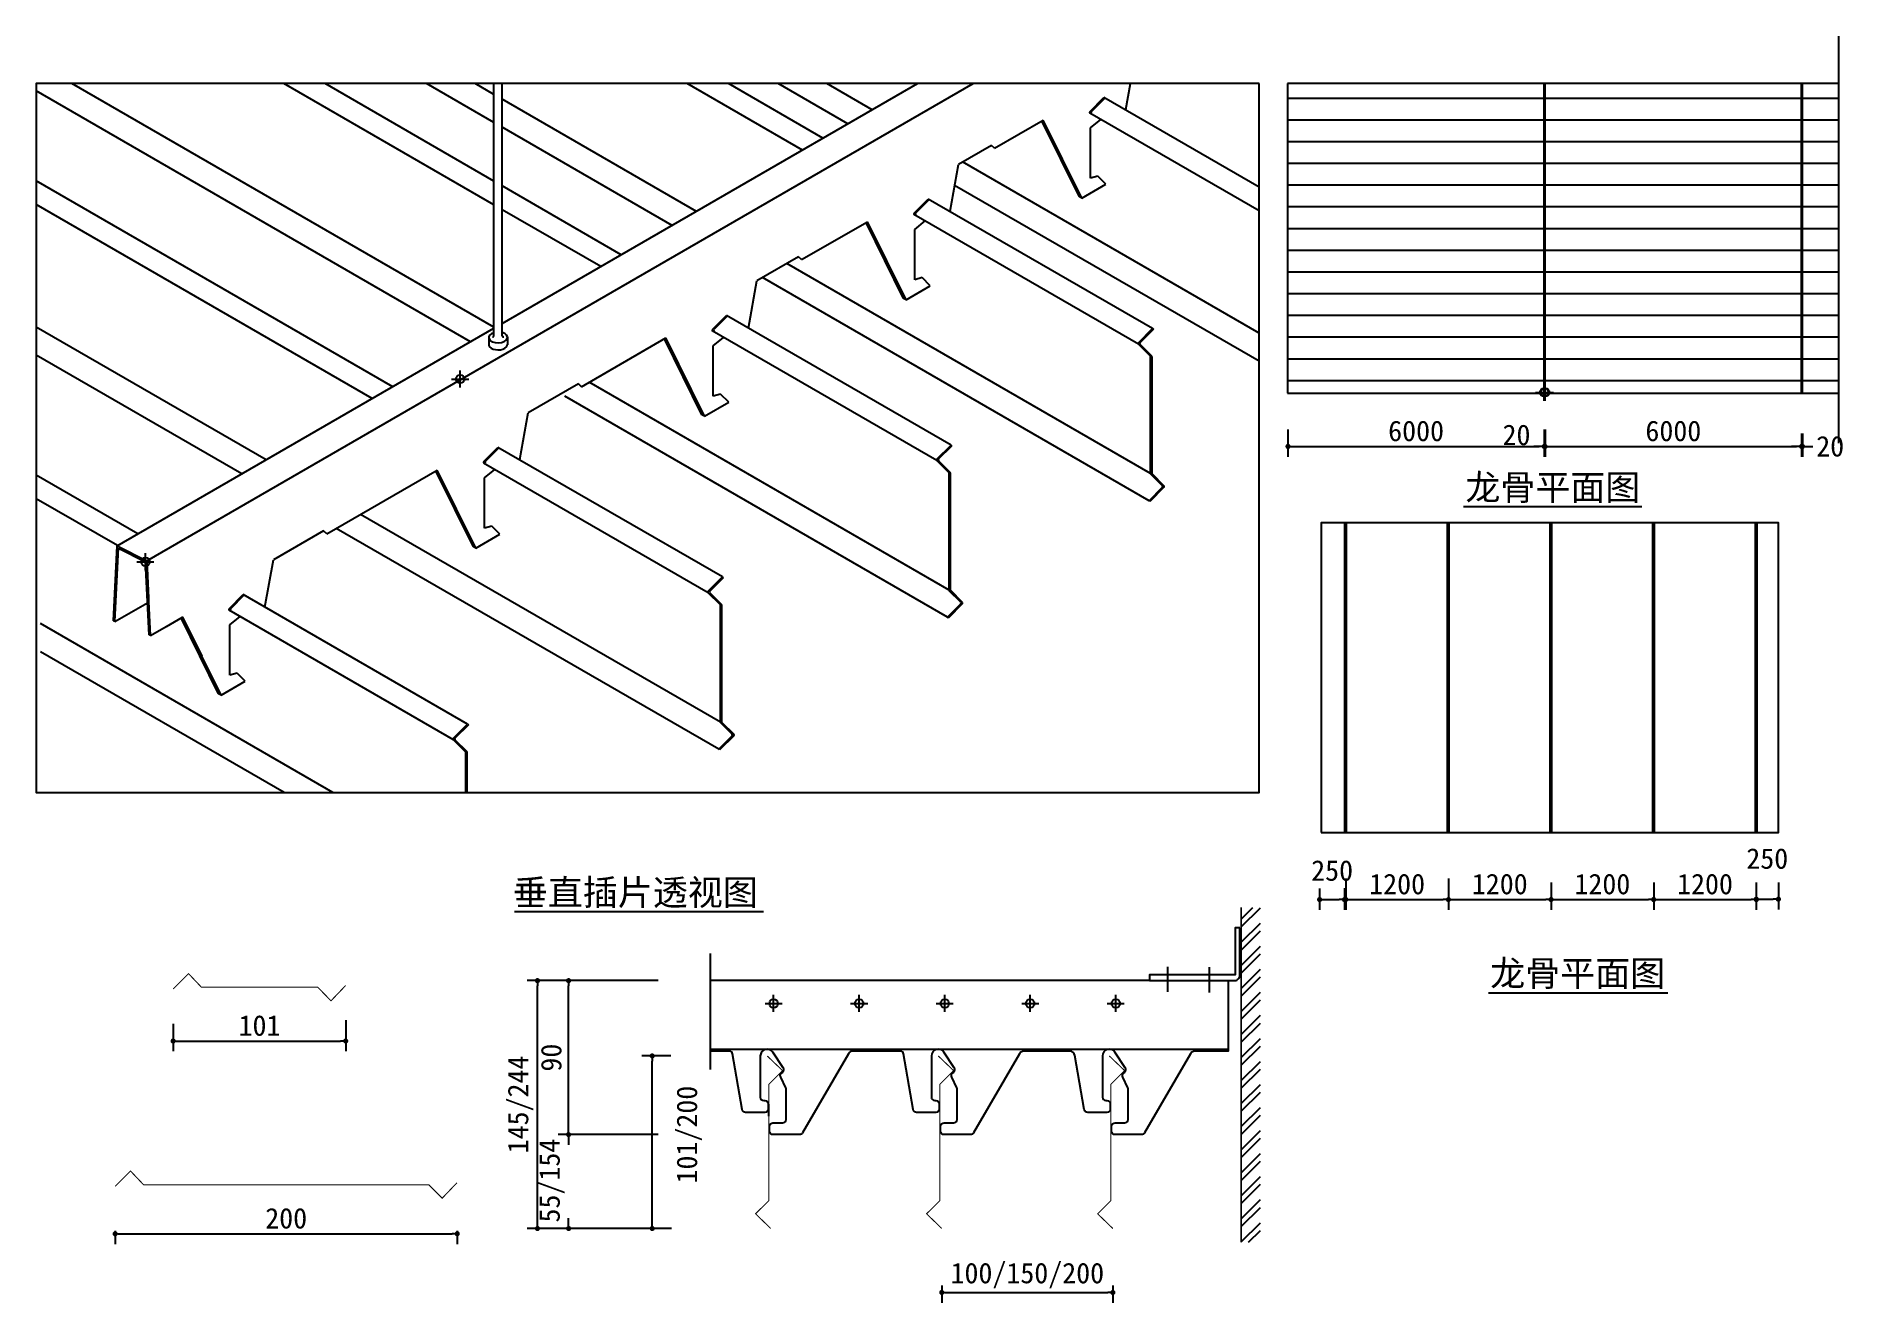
# Model space of a CAD drawing. Extents: x 26 to 1084, y 673 to 1414.
import ezdxf

# ---------------------------------------------------------------- set-up
doc = ezdxf.new("R2010")
doc.units = 0
doc.header["$MEASUREMENT"] = 0
doc.header["$PDMODE"] = 34
doc.header["$PDSIZE"] = 5
doc.layers.get('0').update_dxf_attribs({"linetype": 'CONTINUOUS'})
doc.layers.get('DEFPOINTS').update_dxf_attribs({"linetype": 'CONTINUOUS'})
for name, color, linetype in [('2', 2, 'CONTINUOUS'), ('3', 3, 'CONTINUOUS'), ('4', 4, 'CONTINUOUS'), ('7', 7, 'CONTINUOUS'), ('BH', 3, 'CONTINUOUS'), ('DIM', 3, 'CONTINUOUS'), ('TEXT', 3, 'CONTINUOUS')]:
    doc.layers.add(name, color=color, linetype=linetype)
doc.styles.add('HZ', font='')
doc.styles.get('HZ').set_extended_font_data('仿宋_GB2312')
doc.dimstyles.get("Standard").update_dxf_attribs({"dimscale": 6, "dimtxt": 2, "dimasz": 0.5, "dimexe": 1, "dimexo": 1, "dimgap": 0.5, "dimtad": 1, "dimdec": 0, "dimtxsty": 'HZ', "dimblk1": 'DOT', "dimblk2": 'DOT', "dimsah": 1, "dimcen": 0, "dimclrd": 256, "dimclre": 256, "dimclrt": 256, "dimazin": 3, "dimtfac": 0.5, "dimtdec": 0, "dimtmove": 0, "dimatfit": 3, "dimtolj": 1, "dimtzin": 0})

# ---------------------------------------------------------------- blocks, each defined once
blk = doc.blocks.new('_DOT')
at = {"color": 0, "linetype": 'BYBLOCK'}
blk.add_line((-0.5, 0), (-1, 0), dxfattribs=at)
at = {"color": 0, "linetype": 'BYBLOCK', "const_width": 0.5}
blk.add_lwpolyline([(-0.25, 0, 1), (0.25, 0, 1)], format="xyb", close=True, dxfattribs=at)
blk = doc.blocks.new('*D1')
at = {"linetype": 'BYBLOCK'}
for p, q in [((791.6, 921.6), (791.6, 903.2)), ((851.6, 921.6), (851.6, 903.2)), ((794.6, 909.2), (848.6, 909.2))]:
    blk.add_line(p, q, dxfattribs=at)
at = {"layer": 'DEFPOINTS', "color": 0, "linetype": 'BYBLOCK'}
for p in [(791.6, 927.6), (851.6, 927.6), (851.6, 909.2)]:
    blk.add_point(p, dxfattribs=at)
at = {"linetype": 'BYBLOCK', "xscale": 3, "yscale": 3, "zscale": 3, "rotation": 180}
blk.add_blockref('_DOT', (791.6, 909.2), dxfattribs=at)
at = {"linetype": 'BYBLOCK', "xscale": 3, "yscale": 3, "zscale": 3}
blk.add_blockref('_DOT', (851.6, 909.2), dxfattribs=at)
at = {"linetype": 'BYBLOCK', "insert": (821.6, 918.2), "char_height": 12, "attachment_point": 5, "style": 'HZ'}
blk.add_mtext('\\A1;1200', dxfattribs=at)
blk = doc.blocks.new('*D2')
at = {"linetype": 'BYBLOCK'}
for p, q in [((757.8, 1184.1), (757.8, 1168.1)), ((907.6, 1184.1), (907.6, 1168.1)), ((760.8, 1174.1), (904.6, 1174.1))]:
    blk.add_line(p, q, dxfattribs=at)
at = {"layer": 'DEFPOINTS', "color": 0, "linetype": 'BYBLOCK'}
for p in [(757.8, 1190.1), (907.6, 1190.1), (907.6, 1174.1)]:
    blk.add_point(p, dxfattribs=at)
at = {"linetype": 'BYBLOCK', "xscale": 3, "yscale": 3, "zscale": 3, "rotation": 180}
blk.add_blockref('_DOT', (757.8, 1174.1), dxfattribs=at)
at = {"linetype": 'BYBLOCK', "xscale": 3, "yscale": 3, "zscale": 3}
blk.add_blockref('_DOT', (907.6, 1174.1), dxfattribs=at)
at = {"linetype": 'BYBLOCK', "insert": (832.7, 1183.1), "char_height": 12, "attachment_point": 5, "style": 'HZ'}
blk.add_mtext('\\A1;6000', dxfattribs=at)
blk = doc.blocks.new('*D3')
at = {"linetype": 'BYBLOCK'}
for p, q in [((776.3, 915.6), (776.3, 903.2)), ((790.8, 915.8), (790.8, 903.2)), ((779.3, 909.2), (787.8, 909.2))]:
    blk.add_line(p, q, dxfattribs=at)
at = {"layer": 'DEFPOINTS', "color": 0, "linetype": 'BYBLOCK'}
for p in [(776.3, 921.6), (790.8, 921.8), (790.8, 909.2)]:
    blk.add_point(p, dxfattribs=at)
at = {"linetype": 'BYBLOCK', "xscale": 3, "yscale": 3, "zscale": 3, "rotation": 180}
blk.add_blockref('_DOT', (776.3, 909.2), dxfattribs=at)
at = {"linetype": 'BYBLOCK', "xscale": 3, "yscale": 3, "zscale": 3}
blk.add_blockref('_DOT', (790.8, 909.2), dxfattribs=at)
at = {"linetype": 'BYBLOCK', "insert": (783.6, 926.1), "char_height": 12, "attachment_point": 5, "style": 'HZ'}
blk.add_mtext('\\A1;250', dxfattribs=at)
blk = doc.blocks.new('*D4')
at = {"linetype": 'BYBLOCK'}
for p, q in [((1031.6, 919.1), (1031.6, 903.4)), ((1044.5, 919.1), (1044.5, 903.4)), ((1034.6, 909.4), (1041.5, 909.4))]:
    blk.add_line(p, q, dxfattribs=at)
at = {"layer": 'DEFPOINTS', "color": 0, "linetype": 'BYBLOCK'}
for p in [(1031.6, 925.1), (1044.5, 925.1), (1044.5, 909.4)]:
    blk.add_point(p, dxfattribs=at)
at = {"linetype": 'BYBLOCK', "xscale": 3, "yscale": 3, "zscale": 3, "rotation": 180}
blk.add_blockref('_DOT', (1031.6, 909.4), dxfattribs=at)
at = {"linetype": 'BYBLOCK', "xscale": 3, "yscale": 3, "zscale": 3}
blk.add_blockref('_DOT', (1044.5, 909.4), dxfattribs=at)
at = {"linetype": 'BYBLOCK', "insert": (1038, 933.1), "char_height": 12, "attachment_point": 5, "style": 'HZ'}
blk.add_mtext('\\A1;250', dxfattribs=at)
blk = doc.blocks.new('*D5')
at = {"linetype": 'BYBLOCK'}
for p, q in [((911.6, 919.1), (911.6, 903.2)), ((971.6, 919.1), (971.6, 903.2)), ((914.6, 909.2), (968.6, 909.2))]:
    blk.add_line(p, q, dxfattribs=at)
at = {"layer": 'DEFPOINTS', "color": 0, "linetype": 'BYBLOCK'}
for p in [(911.6, 925.1), (971.6, 925.1), (971.6, 909.2)]:
    blk.add_point(p, dxfattribs=at)
at = {"linetype": 'BYBLOCK', "xscale": 3, "yscale": 3, "zscale": 3, "rotation": 180}
blk.add_blockref('_DOT', (911.6, 909.2), dxfattribs=at)
at = {"linetype": 'BYBLOCK', "xscale": 3, "yscale": 3, "zscale": 3}
blk.add_blockref('_DOT', (971.6, 909.2), dxfattribs=at)
at = {"linetype": 'BYBLOCK', "insert": (941.6, 918.2), "char_height": 12, "attachment_point": 5, "style": 'HZ'}
blk.add_mtext('\\A1;1200', dxfattribs=at)
blk = doc.blocks.new('*D6')
at = {"linetype": 'BYBLOCK'}
for p, q in [((851.6, 919.1), (851.6, 903.2)), ((911.6, 919.1), (911.6, 903.2)), ((854.6, 909.2), (908.6, 909.2))]:
    blk.add_line(p, q, dxfattribs=at)
at = {"layer": 'DEFPOINTS', "color": 0, "linetype": 'BYBLOCK'}
for p in [(851.6, 925.1), (911.6, 925.1), (911.6, 909.2)]:
    blk.add_point(p, dxfattribs=at)
at = {"linetype": 'BYBLOCK', "xscale": 3, "yscale": 3, "zscale": 3, "rotation": 180}
blk.add_blockref('_DOT', (851.6, 909.2), dxfattribs=at)
at = {"linetype": 'BYBLOCK', "xscale": 3, "yscale": 3, "zscale": 3}
blk.add_blockref('_DOT', (911.6, 909.2), dxfattribs=at)
at = {"linetype": 'BYBLOCK', "insert": (881.6, 918.2), "char_height": 12, "attachment_point": 5, "style": 'HZ'}
blk.add_mtext('\\A1;1200', dxfattribs=at)
blk = doc.blocks.new('*D7')
at = {"linetype": 'BYBLOCK'}
for p, q in [((971.6, 919.1), (971.6, 903.2)), ((1031.6, 919.1), (1031.6, 903.2)), ((974.6, 909.2), (1028.6, 909.2))]:
    blk.add_line(p, q, dxfattribs=at)
at = {"layer": 'DEFPOINTS', "color": 0, "linetype": 'BYBLOCK'}
for p in [(971.6, 925.1), (1031.6, 925.1), (1031.6, 909.2)]:
    blk.add_point(p, dxfattribs=at)
at = {"linetype": 'BYBLOCK', "xscale": 3, "yscale": 3, "zscale": 3, "rotation": 180}
blk.add_blockref('_DOT', (971.6, 909.2), dxfattribs=at)
at = {"linetype": 'BYBLOCK', "xscale": 3, "yscale": 3, "zscale": 3}
blk.add_blockref('_DOT', (1031.6, 909.2), dxfattribs=at)
at = {"linetype": 'BYBLOCK', "insert": (1001.6, 918.2), "char_height": 12, "attachment_point": 5, "style": 'HZ'}
blk.add_mtext('\\A1;1200', dxfattribs=at)
blk = doc.blocks.new('*D8')
at = {"linetype": 'BYBLOCK'}
for p, q in [((908.1, 1184.1), (908.1, 1168.1)), ((1058.1, 1181.6), (1058.1, 1168.1)), ((911.1, 1174.1), (1055.1, 1174.1))]:
    blk.add_line(p, q, dxfattribs=at)
at = {"layer": 'DEFPOINTS', "color": 0, "linetype": 'BYBLOCK'}
for p in [(908.1, 1190.1), (1058.1, 1187.6), (1058.1, 1174.1)]:
    blk.add_point(p, dxfattribs=at)
at = {"linetype": 'BYBLOCK', "xscale": 3, "yscale": 3, "zscale": 3, "rotation": 180}
blk.add_blockref('_DOT', (908.1, 1174.1), dxfattribs=at)
at = {"linetype": 'BYBLOCK', "xscale": 3, "yscale": 3, "zscale": 3}
blk.add_blockref('_DOT', (1058.1, 1174.1), dxfattribs=at)
at = {"linetype": 'BYBLOCK', "insert": (983.1, 1183.1), "char_height": 12, "attachment_point": 5, "style": 'HZ'}
blk.add_mtext('\\A1;6000', dxfattribs=at)
blk = doc.blocks.new('*D9')
at = {"linetype": 'BYBLOCK'}
for p, q in [((907.6, 1181.6), (907.6, 1168.1)), ((908.1, 1175.2), (908.1, 1168.1)), ((904.6, 1174.1), (901.6, 1174.1)), ((908.1, 1174.1), (907.6, 1174.1)), ((908.1, 1174.1), (907.6, 1174.1)), ((911.1, 1174.1), (914.1, 1174.1))]:
    blk.add_line(p, q, dxfattribs=at)
at = {"layer": 'DEFPOINTS', "color": 0, "linetype": 'BYBLOCK'}
for p in [(907.6, 1187.6), (908.1, 1181.2), (907.6, 1174.1)]:
    blk.add_point(p, dxfattribs=at)
at = {"linetype": 'BYBLOCK', "xscale": 3, "yscale": 3, "zscale": 3}
blk.add_blockref('_DOT', (907.6, 1174.1), dxfattribs=at)
at = {"linetype": 'BYBLOCK', "xscale": 3, "yscale": 3, "zscale": 3, "rotation": 180}
blk.add_blockref('_DOT', (908.1, 1174.1), dxfattribs=at)
at = {"linetype": 'BYBLOCK', "insert": (891.4, 1180.8), "char_height": 12, "attachment_point": 5, "style": 'HZ'}
blk.add_mtext('\\A1;20', dxfattribs=at)
blk = doc.blocks.new('*D10')
at = {"linetype": 'BYBLOCK'}
for p, q in [((1058.1, 1175.2), (1058.1, 1168.1)), ((1058.6, 1181.6), (1058.6, 1168.1)), ((1055.1, 1174.1), (1052.1, 1174.1)), ((1058.1, 1174.1), (1058.6, 1174.1)), ((1058.1, 1174.1), (1058.6, 1174.1)), ((1061.6, 1174.1), (1064.6, 1174.1))]:
    blk.add_line(p, q, dxfattribs=at)
at = {"layer": 'DEFPOINTS', "color": 0, "linetype": 'BYBLOCK'}
for p in [(1058.6, 1187.6), (1058.1, 1181.2), (1058.6, 1174.1)]:
    blk.add_point(p, dxfattribs=at)
at = {"linetype": 'BYBLOCK', "xscale": 3, "yscale": 3, "zscale": 3}
blk.add_blockref('_DOT', (1058.1, 1174.1), dxfattribs=at)
at = {"linetype": 'BYBLOCK', "xscale": 3, "yscale": 3, "zscale": 3, "rotation": 180}
blk.add_blockref('_DOT', (1058.6, 1174.1), dxfattribs=at)
at = {"linetype": 'BYBLOCK', "insert": (1074.8, 1174.1), "char_height": 12, "attachment_point": 5, "style": 'HZ'}
blk.add_mtext('\\A1;20', dxfattribs=at)
blk = doc.blocks.new('*D11')
at = {"linetype": 'BYBLOCK'}
for p, q in [((555.4, 683.6), (555.4, 673.5)), ((558.4, 679.5), (652.4, 679.5)), ((655.4, 683.6), (655.4, 673.5))]:
    blk.add_line(p, q, dxfattribs=at)
at = {"layer": 'DEFPOINTS', "color": 0, "linetype": 'BYBLOCK'}
for p in [(555.4, 689.6), (655.4, 689.6), (655.4, 679.5)]:
    blk.add_point(p, dxfattribs=at)
at = {"linetype": 'BYBLOCK', "xscale": 3, "yscale": 3, "zscale": 3, "rotation": 180}
blk.add_blockref('_DOT', (555.4, 679.5), dxfattribs=at)
at = {"linetype": 'BYBLOCK', "xscale": 3, "yscale": 3, "zscale": 3}
blk.add_blockref('_DOT', (655.4, 679.5), dxfattribs=at)
at = {"linetype": 'BYBLOCK', "insert": (605.4, 689.4), "char_height": 12, "attachment_point": 5, "style": 'HZ'}
blk.add_mtext('\\A1;100/150/200', dxfattribs=at)
blk = doc.blocks.new('*D12')
at = {"linetype": 'BYBLOCK'}
for p, q in [((72.1, 715.6), (72.1, 707.8)), ((75.1, 713.8), (269.1, 713.8)), ((272.1, 715.6), (272.1, 707.8))]:
    blk.add_line(p, q, dxfattribs=at)
at = {"layer": 'DEFPOINTS', "color": 0, "linetype": 'BYBLOCK'}
for p in [(72.1, 721.6), (272.1, 721.6), (272.1, 713.8)]:
    blk.add_point(p, dxfattribs=at)
at = {"linetype": 'BYBLOCK', "xscale": 3, "yscale": 3, "zscale": 3, "rotation": 180}
blk.add_blockref('_DOT', (72.1, 713.8), dxfattribs=at)
at = {"linetype": 'BYBLOCK', "xscale": 3, "yscale": 3, "zscale": 3}
blk.add_blockref('_DOT', (272.1, 713.8), dxfattribs=at)
at = {"linetype": 'BYBLOCK', "insert": (172.1, 722.8), "char_height": 12, "attachment_point": 5, "style": 'HZ'}
blk.add_mtext('\\A1;200', dxfattribs=at)
blk = doc.blocks.new('*D13')
at = {"linetype": 'BYBLOCK'}
for p, q in [((106, 836.6), (106, 820.5)), ((206.9, 838.7), (206.9, 820.5)), ((109, 826.5), (203.9, 826.5))]:
    blk.add_line(p, q, dxfattribs=at)
at = {"layer": 'DEFPOINTS', "color": 0, "linetype": 'BYBLOCK'}
for p in [(106, 842.6), (206.9, 844.7), (206.9, 826.5)]:
    blk.add_point(p, dxfattribs=at)
at = {"linetype": 'BYBLOCK', "xscale": 3, "yscale": 3, "zscale": 3, "rotation": 180}
blk.add_blockref('_DOT', (106, 826.5), dxfattribs=at)
at = {"linetype": 'BYBLOCK', "xscale": 3, "yscale": 3, "zscale": 3}
blk.add_blockref('_DOT', (206.9, 826.5), dxfattribs=at)
at = {"linetype": 'BYBLOCK', "insert": (156.5, 835.5), "char_height": 12, "attachment_point": 5, "style": 'HZ'}
blk.add_mtext('\\A1;101', dxfattribs=at)
blk = doc.blocks.new('*D14')
at = {"linetype": 'BYBLOCK'}
for p, q in [((389.6, 861.8), (331.2, 861.8)), ((337.2, 774.8), (337.2, 858.8)), ((389.6, 771.8), (331.2, 771.8))]:
    blk.add_line(p, q, dxfattribs=at)
at = {"layer": 'DEFPOINTS', "color": 0, "linetype": 'BYBLOCK'}
for p in [(337.2, 861.8), (395.6, 861.8), (395.6, 771.8)]:
    blk.add_point(p, dxfattribs=at)
at = {"linetype": 'BYBLOCK', "xscale": 3, "yscale": 3, "zscale": 3}
for p, rotation in [((337.2, 861.8), 90), ((337.2, 771.8), 270)]:
    blk.add_blockref('_DOT', p, dxfattribs=dict(at, rotation=rotation))
at = {"linetype": 'BYBLOCK', "insert": (327.1, 816.8), "char_height": 12, "attachment_point": 5, "rotation": 90, "style": 'HZ'}
blk.add_mtext('\\A1;90', dxfattribs=at)
blk = doc.blocks.new('*D15')
at = {"linetype": 'BYBLOCK'}
for p, q in [((387.1, 861.8), (313, 861.8)), ((319, 719.9), (319, 858.8)), ((389.2, 716.9), (313, 716.9))]:
    blk.add_line(p, q, dxfattribs=at)
at = {"layer": 'DEFPOINTS', "color": 0, "linetype": 'BYBLOCK'}
for p in [(319, 861.8), (393.1, 861.8), (395.2, 716.9)]:
    blk.add_point(p, dxfattribs=at)
at = {"linetype": 'BYBLOCK', "xscale": 3, "yscale": 3, "zscale": 3}
for p, rotation in [((319, 861.8), 90), ((319, 716.9), 270)]:
    blk.add_blockref('_DOT', p, dxfattribs=dict(at, rotation=rotation))
at = {"linetype": 'BYBLOCK', "insert": (309.1, 789.4), "char_height": 12, "attachment_point": 5, "rotation": 90, "style": 'HZ'}
blk.add_mtext('\\A1;145/244', dxfattribs=at)
blk = doc.blocks.new('*D16')
at = {"linetype": 'BYBLOCK'}
for p, q in [((397, 817.8), (380.1, 817.8)), ((386.1, 719.9), (386.1, 814.8)), ((397.4, 716.9), (380.1, 716.9))]:
    blk.add_line(p, q, dxfattribs=at)
at = {"layer": 'DEFPOINTS', "color": 0, "linetype": 'BYBLOCK'}
for p in [(386.1, 817.8), (403, 817.8), (403.4, 716.9)]:
    blk.add_point(p, dxfattribs=at)
at = {"linetype": 'BYBLOCK', "xscale": 3, "yscale": 3, "zscale": 3}
for p, rotation in [((386.1, 817.8), 90), ((386.1, 716.9), 270)]:
    blk.add_blockref('_DOT', p, dxfattribs=dict(at, rotation=rotation))
at = {"linetype": 'BYBLOCK', "insert": (407.8, 771.8), "char_height": 12, "attachment_point": 5, "rotation": 90, "style": 'HZ'}
blk.add_mtext('\\A1;101/200', dxfattribs=at)
blk = doc.blocks.new('*D17')
at = {"linetype": 'BYBLOCK'}
for p, q in [((389.6, 771.8), (331.2, 771.8)), ((337.2, 768.8), (337.2, 765.8)), ((337.2, 719.9), (337.2, 722.9)), ((340, 716.9), (331.2, 716.9))]:
    blk.add_line(p, q, dxfattribs=at)
at = {"layer": 'DEFPOINTS', "color": 0, "linetype": 'BYBLOCK'}
for p in [(337.2, 771.8), (395.6, 771.8), (346, 716.9)]:
    blk.add_point(p, dxfattribs=at)
at = {"linetype": 'BYBLOCK', "xscale": 3, "yscale": 3, "zscale": 3}
for p, rotation in [((337.2, 771.8), 90), ((337.2, 716.9), 270)]:
    blk.add_blockref('_DOT', p, dxfattribs=dict(at, rotation=rotation))
at = {"linetype": 'BYBLOCK', "insert": (327.5, 744.9), "char_height": 12, "attachment_point": 5, "rotation": 90, "style": 'HZ'}
blk.add_mtext('\\A1;55/154', dxfattribs=at)

msp = doc.modelspace()

# ---------------------------------------------------------------- hatches: boundary and pattern name
at = {"layer": 'BH'}
h = msp.add_hatch(dxfattribs=at)
h.set_pattern_fill('ANSI32', color=256, style=0)
h.set_pattern_definition([(45, (1111.322, 1036.029), (-6.7352, 6.7352), []), (45, (1115.8125, 1036.029), (-6.7352, 6.7352), [])])
h.paths.add_polyline_path([(741.7, 904.5), (730.5, 904.5), (730.5, 708.9), (741.7, 708.9)])

# ---------------------------------------------------------------- linework, layer by layer
at = {"layer": '2'}
for p, q in [((90.6, 1107.3), (573.7, 1386.2)), ((293.5, 1238.8), (293.5, 1386.2)), ((298.3, 1246), (541.2, 1386.2)), ((298.3, 1238.8), (298.3, 1386.2)), ((73.2, 1116), (293.5, 1243.2)), ((71.1, 1072.2), (73.2, 1116)), ((74, 1114.6), (89.8, 1106.7)), ((92.8, 1063.5), (90.6, 1107.3))]:
    msp.add_line(p, q, dxfattribs=at)
msp.add_lwpolyline([(740.9, 1386.2), (25.9, 1386.2), (25.9, 971.8), (740.9, 971.8)], close=True, dxfattribs=at)
at = {"layer": '2', "const_width": 1}
msp.add_lwpolyline([(730.5, 904.7), (730.5, 708.9)], dxfattribs=at)
at = {"layer": '2'}
msp.add_lwpolyline([(722.9, 861.8), (722.9, 820.6), (703.4, 820.6, 0.267717), (700.8, 819.1), (674, 772.8, -0.267717), (672.3, 771.8), (656.7, 771.8, -0.414214), (654.7, 773.8), (654.7, 776.7, -0.414214), (656.7, 778.7), (662.4, 778.7, 0.414214), (664.4, 780.7), (664.4, 798.2, 0.114585), (664.2, 799.1), (661.2, 805.3, -0.320939), (661.5, 807.6), (662, 808), (662.4, 808.4, 0.358121), (662.7, 810.9), (656.6, 820, 0.742427), (649.3, 817.8), (649.3, 793.7, 0.414214), (651.3, 791.7), (651.9, 791.7, -0.414214), (653.9, 789.7), (653.9, 786.7, -0.414214), (651.9, 784.7), (640.7, 784.7, -0.364651), (638.7, 786.4), (633.2, 818.1, 0.364651), (630.3, 820.6), (603.4, 820.6, 0.263615), (600.8, 819.1), (574, 772.8, -0.267717), (572.3, 771.8), (556.7, 771.8, -0.414214), (554.7, 773.8), (554.7, 776.7, -0.414214), (556.7, 778.7), (562.4, 778.7, 0.414214), (564.4, 780.7), (564.4, 798.2, 0.114585), (564.2, 799.1), (561.2, 805.3, -0.320939), (561.5, 807.6), (562, 808), (562.4, 808.4, 0.358121), (562.7, 810.9), (556.6, 820, 0.742427), (549.3, 817.8), (549.3, 793.7, 0.414214), (551.3, 791.7), (551.9, 791.7, -0.414214), (553.9, 789.7), (553.9, 786.7, -0.414214), (551.9, 784.7), (540.7, 784.7, -0.364651), (538.7, 786.4), (533.1, 819, 0.364651), (531.1, 820.6), (503.4, 820.6, 0.267717), (500.8, 819.1), (474, 772.8, -0.235802), (472.3, 771.8), (456.7, 771.8, -0.414214), (454.7, 773.8), (454.7, 776.7, -0.414214), (456.7, 778.7), (462.4, 778.7, 0.414214), (464.4, 780.7), (464.4, 798.2, 0.114585), (464.2, 799.1), (461.2, 805.3, -0.320939), (461.5, 807.6), (462, 808), (462.4, 808.4, 0.358121), (462.7, 810.9), (456.6, 820, 0.742427), (449.3, 817.8), (449.3, 793.7, 0.414214), (451.3, 791.7), (451.9, 791.7, -0.414214), (453.9, 789.7), (453.9, 786.7, -0.414214), (451.9, 784.7), (440.7, 784.7, -0.364651), (438.7, 786.4), (433.1, 819, 0.364651), (431.1, 820.6), (419.9, 820.6)], format="xyb", dxfattribs=at)
at = {"layer": '3'}
for p, q in [((500.5, 1362.7), (459.7, 1386.2)), ((514.7, 1370.9), (488.2, 1386.2)), ((907.6, 1205.3), (907.6, 1386.3)), ((908.1, 1205.3), (908.1, 1386.3)), ((1058.1, 1205.3), (1058.1, 1386.3)), ((1058.6, 1205.3), (1058.6, 1386.3)), ((411.9, 1311.5), (298.3, 1377.1)), ((757.6, 1377.8), (907.6, 1377.8)), ((908.3, 1377.8), (1058.1, 1377.8)), ((1058.6, 1377.8), (1079.7, 1377.8)), ((757.8, 1365.1), (907.6, 1365.1)), ((908.3, 1365.1), (1058.1, 1365.1)), ((1058.6, 1365.1), (1079.7, 1365.1)), ((397.7, 1303.3), (298.3, 1360.7)), ((757.8, 1352.4), (907.6, 1352.4)), ((908.3, 1352.4), (1058.1, 1352.4)), ((1058.6, 1352.4), (1079.7, 1352.4)), ((757.8, 1339.7), (907.6, 1339.7)), ((908.3, 1339.7), (1058.1, 1339.7)), ((1058.6, 1339.7), (1079.7, 1339.7)), ((757.8, 1327), (907.6, 1327)), ((908.3, 1327), (1058.1, 1327)), ((1058.6, 1327), (1079.7, 1327)), ((757.8, 1314.3), (907.6, 1314.3)), ((908.3, 1314.3), (1058.1, 1314.3)), ((1058.6, 1314.3), (1079.7, 1314.3)), ((757.8, 1301.6), (907.6, 1301.6)), ((908.3, 1301.6), (1058.1, 1301.6)), ((1058.6, 1301.6), (1079.7, 1301.6)), ((757.8, 1288.9), (907.6, 1288.9)), ((908.3, 1288.9), (1058.1, 1288.9)), ((1058.6, 1288.9), (1079.7, 1288.9)), ((757.8, 1276.2), (907.6, 1276.2)), ((908.3, 1276.2), (1058.1, 1276.2)), ((1058.6, 1276.2), (1079.7, 1276.2)), ((757.8, 1263.5), (907.6, 1263.5)), ((908.3, 1263.5), (1058.1, 1263.5)), ((1058.6, 1263.5), (1079.7, 1263.5)), ((757.8, 1250.8), (907.6, 1250.8)), ((908.3, 1250.8), (1058.1, 1250.8)), ((1058.6, 1250.8), (1079.7, 1250.8)), ((757.8, 1238.1), (907.6, 1238.1)), ((908.3, 1238.1), (1058.1, 1238.1)), ((1058.4, 1238.1), (1079.7, 1238.1)), ((1058.4, 1238.1), (1079.7, 1238.1)), ((757.8, 1225.4), (907.6, 1225.4)), ((908.3, 1225.4), (1058.1, 1225.4)), ((1058.6, 1225.4), (1079.7, 1225.4)), ((1058.6, 1225.4), (1079.7, 1225.4)), ((757.8, 1212.7), (907.6, 1212.7)), ((908.3, 1212.7), (1058.1, 1212.7)), ((1058.6, 1212.7), (1079.7, 1212.7)), ((791.1, 948.9), (791.1, 1129.5)), ((792.1, 948.9), (792.1, 1129.5)), ((851.1, 948.9), (851.1, 1129.5)), ((852.1, 948.9), (852.1, 1129.5)), ((911.1, 948.9), (911.1, 1129.5)), ((912.1, 948.9), (912.1, 1129.5)), ((971.1, 948.9), (971.1, 1129.5)), ((972.1, 948.9), (972.1, 1129.5)), ((1031.1, 948.9), (1031.1, 1129.5)), ((1032.1, 948.9), (1032.1, 1129.5)), ((72, 1071.7), (91, 1082.7))]:
    msp.add_line(p, q, dxfattribs=at)
for p in [(457.1, 848.5), (507.1, 848.5), (557.1, 848.5), (607.1, 848.5), (657.1, 848.5)]:
    msp.add_point(p, dxfattribs=at)
at = {"layer": '4'}
for p, q in [((293.5, 1315.3), (170.7, 1386.2)), ((293.5, 1329.2), (194.8, 1386.2)), ((473.9, 1347.3), (406.5, 1386.2)), ((485.9, 1354.3), (430.6, 1386.2)), ((663, 1371), (665.7, 1386.2)), ((757.6, 1386.3), (757.6, 1205.3)), ((1079.7, 1386.3), (757.6, 1386.3)), ((641.9, 1369.8), (650.2, 1378.1)), ((650.6, 1377.6), (642.8, 1369.8)), ((740.9, 1325.7), (650.2, 1378.1)), ((586.2, 1348.4), (614.7, 1364.9)), ((637.3, 1319.2), (614.7, 1364.9)), ((740.9, 1311.8), (641.9, 1369)), ((642.4, 1360.3), (648.4, 1365.2)), ((635.9, 1320), (613.9, 1364.4)), ((642.4, 1357.4), (642.4, 1360.3)), ((642.4, 1330.9), (642.4, 1357.4)), ((584.4, 1350.1), (565.1, 1339)), ((586.2, 1348.4), (584.4, 1350.1)), ((560.2, 1311.6), (565.1, 1339)), ((234.4, 1209), (25.9, 1329.4)), ((637.3, 1319.2), (651.4, 1327.4)), ((646.7, 1332.1), (642.4, 1330.9)), ((651.4, 1327.4), (646.7, 1332.1)), ((222.3, 1202.1), (25.9, 1315.5)), ((539.2, 1310.4), (547.4, 1318.7)), ((547.8, 1318.3), (540, 1310.4)), ((678.6, 1243), (547.5, 1318.7)), ((637.3, 1319.2), (635.9, 1320)), ((473.4, 1283.3), (511.9, 1305.5)), ((533.1, 1260.6), (511.1, 1305.1)), ((534.5, 1259.9), (511.9, 1305.5)), ((670.4, 1233.9), (539.1, 1309.7)), ((539.6, 1301), (545.7, 1305.9)), ((539.6, 1298.1), (539.6, 1301)), ((539.6, 1271.5), (539.6, 1298.1)), ((471.7, 1285), (447.3, 1270.9)), ((473.4, 1283.3), (471.7, 1285)), ((442.3, 1243.3), (447.3, 1270.9)), ((543.9, 1272.8), (539.6, 1271.5)), ((548.6, 1268), (543.9, 1272.8)), ((534.5, 1259.9), (533.1, 1260.6)), ((534.5, 1259.9), (548.6, 1268)), ((421.3, 1242.4), (429.5, 1250.6)), ((430, 1250.2), (422.1, 1242.4)), ((560.8, 1174.9), (429.6, 1250.7)), ((552.5, 1165.8), (421.2, 1241.6)), ((670.4, 1234.7), (678.6, 1243)), ((679.1, 1242.6), (671.2, 1234.7)), ((678.6, 1243), (679.1, 1242.6)), ((344.7, 1209), (394, 1237.5)), ((415.2, 1192.6), (393.3, 1237.1)), ((416.6, 1191.8), (394, 1237.5)), ((421.7, 1232.9), (427.8, 1237.8)), ((421.7, 1230.1), (421.7, 1232.9)), ((421.7, 1203.5), (421.7, 1230.1)), ((677.4, 1226.9), (670.4, 1233.9)), ((671.2, 1233.9), (678, 1227.1)), ((677.5, 1158.2), (677.5, 1226.4)), ((678.1, 1226.7), (678.1, 1158.4)), ((343, 1210.7), (313.6, 1193.7)), ((344.7, 1209), (343, 1210.7)), ((416.6, 1191.8), (430.8, 1200)), ((426, 1204.7), (421.7, 1203.5)), ((430.8, 1200), (426, 1204.7)), ((757.6, 1205.3), (1079.7, 1205.3)), ((308.7, 1166.4), (313.6, 1193.7)), ((416.6, 1191.8), (415.2, 1192.6)), ((552.5, 1166.7), (560.8, 1174.9)), ((560.8, 1174.9), (560.8, 1174.1)), ((418.8, 1088.6), (287.5, 1164.4)), ((287.6, 1165.2), (295.9, 1173.5)), ((296.3, 1173), (288.5, 1165.2)), ((427.1, 1097.8), (295.9, 1173.5)), ((559.5, 1158.8), (552.5, 1165.8)), ((560.8, 1174.1), (553.3, 1166.7)), ((553.3, 1165.8), (560.1, 1159.1)), ((85.4, 1123), (25.9, 1157.4)), ((195.8, 1123), (260.4, 1160.3)), ((281.6, 1115.4), (259.6, 1159.9)), ((282.9, 1114.6), (260.4, 1160.3)), ((288.1, 1155.8), (294.1, 1160.6)), ((288.1, 1152.9), (288.1, 1155.8)), ((559.7, 1090.1), (559.7, 1158.4)), ((560.3, 1158.6), (560.3, 1090.4)), ((684.5, 1151), (677.7, 1157.8)), ((678.3, 1158), (685.3, 1151)), ((73.4, 1116.1), (25.9, 1143.5)), ((288.1, 1126.3), (288.1, 1152.9)), ((676.6, 1142.3), (684.5, 1150.2)), ((685.3, 1150.2), (677, 1141.9)), ((677, 1141.9), (676.6, 1142.3)), ((194, 1124.7), (164.7, 1107.8)), ((195.8, 1123), (194, 1124.7)), ((282.9, 1114.6), (297.1, 1122.8)), ((292.4, 1127.5), (288.1, 1126.3)), ((297.1, 1122.8), (292.4, 1127.5)), ((282.9, 1114.6), (281.6, 1115.4)), ((159.7, 1080.2), (164.7, 1107.8)), ((418.8, 1089.5), (427.1, 1097.8)), ((427.5, 1097.3), (419.7, 1089.5)), ((427.1, 1097.8), (427.5, 1097.3)), ((560.4, 1090), (567.4, 1083)), ((138.7, 1079.2), (147, 1087.5)), ((147.4, 1087.1), (139.6, 1079.2)), ((278.2, 1011.8), (147, 1087.5)), ((425.8, 1081.6), (418.8, 1088.6)), ((419.7, 1088.6), (426.4, 1081.9)), ((426, 1013), (426, 1081.2)), ((426.6, 1081.5), (426.6, 1013.2)), ((558.7, 1074.3), (566.6, 1082.1)), ((567.4, 1082.1), (559.2, 1073.8)), ((566.6, 1083), (559.8, 1089.7)), ((92.8, 1063.5), (111.4, 1074.3)), ((132.6, 1029.4), (110.7, 1073.9)), ((134, 1028.6), (111.4, 1074.3)), ((269.9, 1002.6), (138.7, 1078.4)), ((139.1, 1069.8), (145.2, 1074.6)), ((139.1, 1066.9), (139.1, 1069.8)), ((559.2, 1073.8), (558.7, 1074.3)), ((139.1, 1040.3), (139.1, 1066.9)), ((143.4, 1041.5), (139.1, 1040.3)), ((148.2, 1036.8), (143.4, 1041.5)), ((134, 1028.6), (132.6, 1029.4)), ((134, 1028.6), (148.2, 1036.8)), ((269.9, 1003.5), (278.2, 1011.8)), ((278.6, 1011.3), (270.7, 1003.5)), ((278.2, 1011.8), (278.6, 1011.3)), ((432.9, 1005.8), (426.2, 1012.5)), ((426.8, 1012.8), (433.8, 1005.8)), ((276.9, 995.6), (269.9, 1002.6)), ((270.7, 1002.6), (277.5, 995.9)), ((277.1, 971.8), (277.1, 995.2)), ((277.7, 995.5), (277.7, 971.8)), ((425.1, 997.1), (432.9, 1004.9)), ((425.5, 996.7), (425.1, 997.1)), ((433.8, 1004.9), (425.5, 996.7)), ((687.4, 869.8), (687.4, 855.2)), ((712, 854.9), (712, 869.6))]:
    msp.add_line(p, q, dxfattribs=at)
msp.add_lwpolyline([(777.1, 948.5), (1044.5, 948.5), (1044.5, 1129.5), (777.1, 1129.5)], close=True, dxfattribs=at)
for points in [[(90.6, 1107.3), (91.7, 1085.4)], [(102.1, 1068.9), (111.4, 1074.3), (122.7, 1051.5)]]:
    msp.add_lwpolyline(points, dxfattribs=at)
msp.add_lwpolyline([(729.7, 892.7), (726.9, 892.7), (726.9, 891.1), (726.9, 865.1), (678.8, 865.1), (676.8, 865.1), (676.8, 861.9), (726.7, 861.9, 0.414214), (729.7, 864.9), (729.7, 866.7)], format="xyb", close=True, dxfattribs=at)
for points in [[(206.9, 859, 0.6, 0.6, 0), (198.3, 850, 0.6, 0.6, 0), (190.6, 857.9, 0.6, 0.6, 0), (122.6, 857.9, 0.6, 0.6, 0), (115, 865.9, 0.6, 0.6, 0), (106, 856.9, 0, 0, 0)], [(453.3, 817.8, 0.6, 0.6, 0), (462.3, 809.2, 0.6, 0.6, 0), (454.3, 801.2, 0.6, 0.6, 0), (454.3, 733.2, 0.6, 0.6, 0), (446.5, 725.5, 0.6, 0.6, 0), (455.4, 716.9, 0, 0, 0)], [(553.3, 817.8, 0.6, 0.6, 0), (562.3, 809.2, 0.6, 0.6, 0), (554.3, 801.2, 0.6, 0.6, 0), (554.3, 733.2, 0.6, 0.6, 0), (546.5, 725.5, 0.6, 0.6, 0), (555.4, 716.9, 0, 0, 0)], [(653.3, 817.8, 0.6, 0.6, 0), (662.3, 809.2, 0.6, 0.6, 0), (654.3, 801.2, 0.6, 0.6, 0), (654.3, 733.2, 0.6, 0.6, 0), (646.5, 725.5, 0.6, 0.6, 0), (655.4, 716.9, 0, 0, 0)], [(72.1, 741.5, 0.6, 0.6, 0), (81.1, 750.5, 0.6, 0.6, 0), (88.7, 742.5, 0.6, 0.6, 0), (255.4, 742.5, 0.6, 0.6, 0), (263.3, 734.6, 0.6, 0.6, 0), (271.9, 743.6, 0, 0, 0)]]:
    msp.add_lwpolyline(points, format="xyseb", dxfattribs=at)
for centre, start, end in [((642.4, 1369.3), 135, 214.0159), ((643.2, 1369.3), 135, 225), ((539.6, 1310), 135, 214.0159), ((540.4, 1310), 135, 225), ((421.7, 1241.9), 135, 214.0159), ((422.5, 1241.9), 135, 225), ((670.8, 1234.3), 135, 225), ((671.6, 1234.3), 135, 225), ((676.9, 1226.4), 360, 45), ((677.5, 1226.7), 360, 45), ((288, 1164.8), 135, 214.0159), ((288.9, 1164.8), 135, 225), ((552.9, 1166.2), 135, 225), ((553.8, 1166.2), 135, 225), ((559.1, 1158.4), 360, 45), ((559.7, 1158.6), 360, 45), ((678.1, 1158.2), 180, 225), ((678.7, 1158.4), 180, 225), ((684, 1150.6), 315, 45), ((684.9, 1150.6), 315, 45), ((560.3, 1090.1), 180, 225), ((560.9, 1090.4), 180, 225), ((139.1, 1078.8), 135, 226.069), ((140, 1078.8), 135, 225), ((419.2, 1089.1), 135, 225), ((420.1, 1089.1), 135, 225), ((425.4, 1081.2), 360, 45), ((426, 1081.5), 360, 45), ((566.2, 1082.5), 315, 45), ((567, 1082.5), 315, 45), ((426.6, 1013), 180, 225), ((427.2, 1013.2), 180, 225), ((432.5, 1005.4), 315, 45), ((433.4, 1005.4), 315, 45), ((270.3, 1003.1), 135, 225), ((271.2, 1003.1), 135, 225), ((276.5, 995.2), 360, 45), ((277.1, 995.5), 360, 45)]:
    msp.add_arc(centre, 0.6, start, end, dxfattribs=at)
at = {"layer": '7'}
for p, q in [((293.5, 1243.8), (46.8, 1386.2)), ((293.5, 1363.5), (254.2, 1386.2)), ((293.5, 1379.9), (282.6, 1386.2)), ((279.8, 1235.3), (25.9, 1381.9)), ((740.9, 1240.3), (567.5, 1340.4)), ((368, 1286.2), (298.3, 1326.4)), ((740.9, 1223.9), (562.9, 1326.6)), ((356, 1279.3), (298.3, 1312.5)), ((677.5, 1158.2), (464.8, 1281)), ((676.6, 1142.3), (450.6, 1272.8)), ((160.4, 1166.3), (25.9, 1243.9)), ((290.6, 1237.9), (290.6, 1233.5)), ((292.8, 1238.2), (292.9, 1238.2)), ((298.9, 1238.2), (299.3, 1238.2)), ((301.4, 1237.9), (301.4, 1233.5)), ((146.2, 1158.1), (25.9, 1227.5)), ((559.7, 1090.1), (349.3, 1211.6)), ((558.7, 1074.3), (335, 1203.4)), ((426, 1013), (215.6, 1134.4)), ((425.1, 997.1), (201.4, 1126.2)), ((72, 1071.7), (74, 1114.6)), ((73.2, 1116), (90.6, 1107.3)), ((91.9, 1064), (89.8, 1106.7)), ((91.9, 1064), (89.8, 1106.7)), ((199.4, 971.8), (28.5, 1070.5)), ((72, 1071.7), (71.1, 1072.2)), ((92.8, 1063.5), (91.9, 1064)), ((171, 971.8), (28.5, 1054)), ((419.9, 877.7), (419.9, 821.8)), ((676.8, 861.8), (419.9, 861.8)), ((419.9, 821.8), (722.9, 821.8)), ((419.9, 821.8), (419.9, 809.8)), ((531.1, 820.6), (519.9, 820.6)), ((454, 789.5), (454, 782.5))]:
    msp.add_line(p, q, dxfattribs=at)
for centre, start, end in [((292.9, 1238.8), 270, 360), ((298.9, 1238.8), 180, 270)]:
    msp.add_arc(centre, 0.6, start, end, dxfattribs=at)
for centre, start_param, end_param in [((296, 1237.8), 5.183906, 10.552922), ((296, 1233.7), 6.167189, 9.509241)]:
    msp.add_ellipse(centre, major_axis=(-5.46, 0), ratio=0.577236, start_param=start_param, end_param=end_param, dxfattribs=at)
at = {"layer": '7', "color": 0, "linetype": 'BYBLOCK'}
for p in [(273.8, 1213.5), (907.6, 1205.7), (908.1, 1205.7), (89.8, 1106.7)]:
    msp.add_point(p, dxfattribs=at)
at = {"layer": 'BH'}
msp.add_line((1079.7, 1413.9), (1079.7, 1176), dxfattribs=at)
at = {"layer": 'TEXT', "color": 6}
for p, q in [((860.5, 1138.9), (964.7, 1138.9)), ((305.5, 902.2), (451.1, 902.2)), ((875, 854.7), (979.8, 854.7))]:
    msp.add_line(p, q, dxfattribs=at)

# ---------------------------------------------------------------- texts
at = {"layer": '3', "style": 'HZ'}
for p in [(861.5, 1142.7), (876, 858.6)]:
    msp.add_text('龙骨平面图', height=15, dxfattribs=at).set_placement(p)
at = {"layer": 'TEXT', "style": 'HZ'}
msp.add_text('垂直插片透视图', height=15, dxfattribs=at).set_placement((304.6, 905.9))

# ---------------------------------------------------------------- dimensions: what is measured, and where the dimension line sits
at = {"layer": 'DIM'}
for base, p1, p2, text, picture, middle in [((907.6, 1174.1), (757.8, 1190.1), (907.6, 1190.1), '6000', '*D2', (832.7, 1183.1)), ((1058.1, 1174.1), (908.1, 1190.1), (1058.1, 1187.6), '6000', '*D8', (983.1, 1183.1)), ((851.6, 909.2), (791.6, 927.6), (851.6, 927.6), '1200', '*D1', (821.6, 918.2)), ((911.6, 909.2), (851.6, 925.1), (911.6, 925.1), '1200', '*D6', (881.6, 918.2)), ((971.6, 909.2), (911.6, 925.1), (971.6, 925.1), '1200', '*D5', (941.6, 918.2)), ((1031.6, 909.2), (971.6, 925.1), (1031.6, 925.1), '1200', '*D7', (1001.6, 918.2)), ((206.9, 826.5), (106, 842.6), (206.9, 844.7), '101', '*D13', (156.5, 835.5)), ((655.4, 679.5), (555.4, 689.6), (655.4, 689.6), '100/150/200', '*D11', (605.4, 689.4))]:
    dim = msp.add_linear_dim(base=base, p1=p1, p2=p2, text=text, dimstyle='STANDARD', override={"dimscale": 6, "dimtxt": 2, "dimasz": 0.5, "dimexe": 1, "dimexo": 1, "dimgap": 0.5, "dimdec": 0, "dimtxsty": 'HZ', "dimblk1": 'DOT', "dimblk2": 'DOT', "dimsah": 1, "dimcen": 0, "dimclrd": 256, "dimclre": 256, "dimclrt": 256, "dimtfac": 0.5, "dimtdec": 0}, dxfattribs=at)
    dim.commit()
    dim.dimension.update_dxf_attribs({"geometry": picture, "text_midpoint": middle})
for base, p1, p2, text, picture, middle in [((907.6, 1174.1), (908.1, 1181.2), (907.6, 1187.6), '20', '*D9', (891.4, 1180.8)), ((1058.6, 1174.1), (1058.1, 1181.2), (1058.6, 1187.6), '20', '*D10', (1074.8, 1174.1)), ((790.8, 909.2), (776.3, 921.6), (790.8, 921.8), '250', '*D3', (783.6, 926.1)), ((1044.5, 909.4), (1031.6, 925.1), (1044.5, 925.1), '250', '*D4', (1038, 933.1))]:
    dim = msp.add_linear_dim(base=base, p1=p1, p2=p2, text=text, dimstyle='STANDARD', override={"dimscale": 6, "dimtxt": 2, "dimasz": 0.5, "dimexe": 1, "dimexo": 1, "dimgap": 0.5, "dimdec": 0, "dimtxsty": 'HZ', "dimblk1": 'DOT', "dimblk2": 'DOT', "dimsah": 1, "dimcen": 0, "dimclrd": 256, "dimclre": 256, "dimclrt": 256, "dimtfac": 0.5, "dimtdec": 0}, dxfattribs=at)
    dim.commit()
    dim.dimension.update_dxf_attribs({"geometry": picture, "text_midpoint": middle, "dimtype": 160})
dim = msp.add_linear_dim(base=(319, 861.8), p1=(395.2, 716.9), p2=(393.1, 861.8), angle=90, text='145/244', dimstyle='STANDARD', override={"dimscale": 6, "dimtxt": 2, "dimasz": 0.5, "dimexe": 1, "dimexo": 1, "dimgap": 0.5, "dimdec": 0, "dimtxsty": 'HZ', "dimblk1": 'DOT', "dimblk2": 'DOT', "dimsah": 1, "dimcen": 0, "dimclrd": 256, "dimclre": 256, "dimclrt": 256, "dimtfac": 0.5, "dimtdec": 0}, dxfattribs=at)
dim.commit()
dim.dimension.update_dxf_attribs({"geometry": '*D15', "text_midpoint": (309.1, 789.4)})
dim = msp.add_linear_dim(base=(337.2, 861.8), p1=(395.6, 771.8), p2=(395.6, 861.8), angle=90, dimstyle='STANDARD', override={"dimscale": 6, "dimtxt": 2, "dimasz": 0.5, "dimexe": 1, "dimexo": 1, "dimgap": 0.5, "dimdec": 0, "dimtxsty": 'HZ', "dimblk1": 'DOT', "dimblk2": 'DOT', "dimsah": 1, "dimcen": 0, "dimclrd": 256, "dimclre": 256, "dimclrt": 256, "dimtfac": 0.5, "dimtdec": 0}, dxfattribs=at)
dim.commit()
dim.dimension.update_dxf_attribs({"geometry": '*D14', "text_midpoint": (327.1, 816.8), "dimtype": 160})
for base, p1, p2, text, picture, middle in [((386.1, 817.8), (403.4, 716.9), (403, 817.8), '101/200', '*D16', (407.8, 771.8)), ((337.2, 771.8), (346, 716.9), (395.6, 771.8), '55/154', '*D17', (327.5, 744.9))]:
    dim = msp.add_linear_dim(base=base, p1=p1, p2=p2, angle=90, text=text, dimstyle='STANDARD', override={"dimscale": 6, "dimtxt": 2, "dimasz": 0.5, "dimexe": 1, "dimexo": 1, "dimgap": 0.5, "dimdec": 0, "dimtxsty": 'HZ', "dimblk1": 'DOT', "dimblk2": 'DOT', "dimsah": 1, "dimcen": 0, "dimclrd": 256, "dimclre": 256, "dimclrt": 256, "dimtfac": 0.5, "dimtdec": 0}, dxfattribs=at)
    dim.commit()
    dim.dimension.update_dxf_attribs({"geometry": picture, "text_midpoint": middle, "dimtype": 160})
dim = msp.add_linear_dim(base=(272.1, 713.8), p1=(72.1, 721.6), p2=(272.1, 721.6), dimstyle='STANDARD', override={"dimscale": 6, "dimtxt": 2, "dimasz": 0.5, "dimexe": 1, "dimexo": 1, "dimgap": 0.5, "dimdec": 0, "dimtxsty": 'HZ', "dimblk1": 'DOT', "dimblk2": 'DOT', "dimsah": 1, "dimcen": 0, "dimclrd": 256, "dimclre": 256, "dimclrt": 256, "dimtfac": 0.5, "dimtdec": 0}, dxfattribs=at)
dim.commit()
dim.dimension.update_dxf_attribs({"geometry": '*D12', "text_midpoint": (172.1, 722.8)})

doc.saveas('drawing.dxf')
